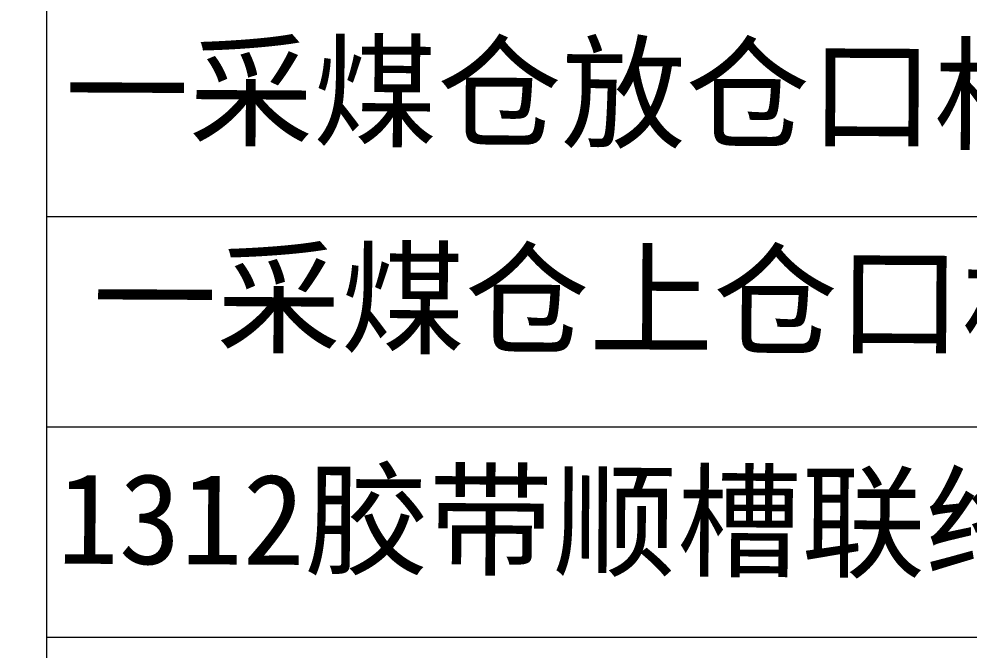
# Model space of a CAD drawing. Header units: inches. Extents: x -211412 to -11687, y -5 to 7052.
# Drawn here: x -210312.79 to -210279.39, y 6759.33 to 6781.52 of the extents above; entities that cross this region are included whole.
import ezdxf

# ---------------------------------------------------------------- set-up
doc = ezdxf.new("R2010")
doc.units = ezdxf.units.IN
doc.header["$MEASUREMENT"] = 0
doc.linetypes.add('CKSDHX1', pattern=[36, 30, -2, 0, -2, 0, -2])
doc.layers.get('0').update_dxf_attribs({"lineweight": 0})
doc.layers.add('通防巷道名称', color=7, linetype='CKSDHX1')

msp = doc.modelspace()

# ---------------------------------------------------------------- linework, layer by layer
at = {"color": 7}
for p, q in [((-210311.805, 6672.545), (-210311.805, 6826.649)), ((-210311.825, 6774.573), (-210043.151, 6774.573)), ((-210311.825, 6767.175), (-210043.151, 6767.175)), ((-210311.825, 6759.778), (-210043.151, 6759.778))]:
    msp.add_line(p, q, dxfattribs=at)

# ---------------------------------------------------------------- texts
at = {"layer": '通防巷道名称', "color": 0, "linetype": 'Continuous', "lineweight": 30, "char_height": 3.2, "attachment_point": 1, "rotation": 359.7045}
for s, insert, width in [('{\\fSimSun|b0|i0|c134|p34;\\C7;一采煤仓放仓口机电设备处}', (-210311.164, 6780.62), 95.97722), ('{\\fSimSun|b0|i0|c134|p34;\\C7;一采煤仓上仓口机电设备处}', (-210310.188, 6773.341), 95.97722), ('{\\fSimSun|b0|i0|c134|p34;\\C7;1312胶带顺槽联络巷施工处}', (-210311.442, 6765.57), 67.46259)]:
    msp.add_mtext(s, dxfattribs=dict(at, insert=insert, width=width))

doc.saveas('drawing.dxf')
